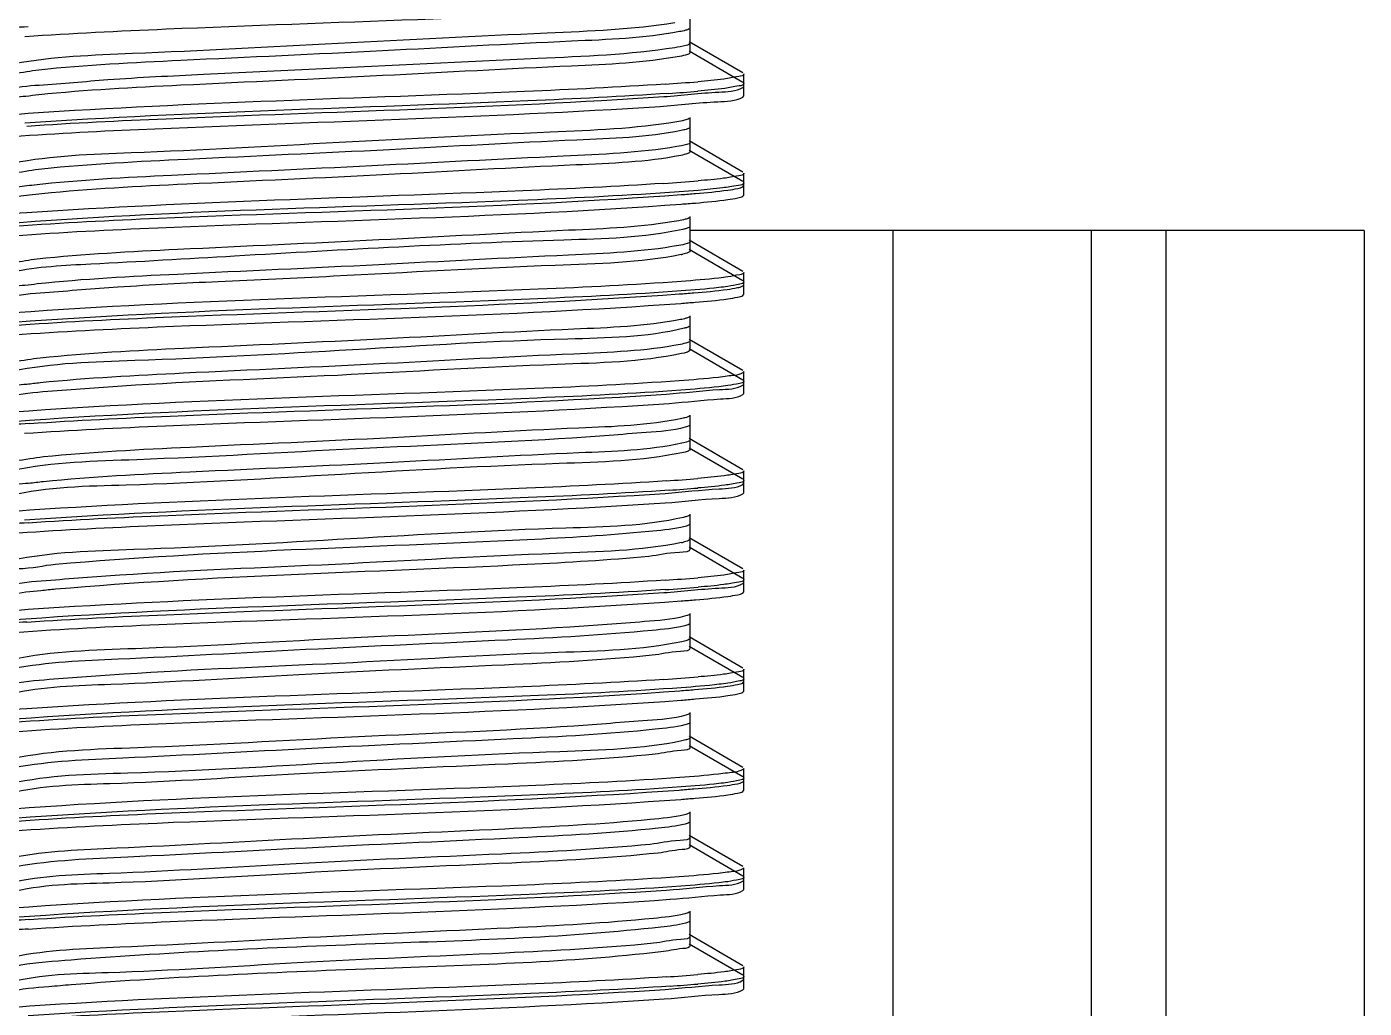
# Model space of a CAD drawing. Extents: x 1680110 to 4798266, y 269661 to 1249705.
# Drawn here: x 2404479.5 to 2404710.5, y 666304.5 to 666474.2 of the extents above; entities that cross this region are included whole.
import ezdxf

# ---------------------------------------------------------------- set-up
doc = ezdxf.new("R2010")
doc.units = 0
doc.header["$LTSCALE"] = 1000
doc.header["$MEASUREMENT"] = 0

# ---------------------------------------------------------------- blocks, each defined once
blk = doc.blocks.new('gfhhrryyfd')
at = {"linetype": 'Continuous'}
for p, q in [((3693387.9, -1740973.03), (3693387.9, -1740968.74)), ((3693387.9, -1740974.67), (3693387.9, -1740970.38)), ((3693397.01, -1740978.2), (3693387.71, -1740972.81)), ((3693397.01, -1740979.84), (3693387.71, -1740974.45)), ((3693397.18, -1740980.53), (3693397.18, -1740978.38)), ((3693397.18, -1740980.53), (3693397.18, -1740978.38)), ((3693397.01, -1740980.71), (3693397.18, -1740980.53)), ((3693397.18, -1740982.17), (3693397.18, -1740980.02)), ((3693397.18, -1740982.17), (3693397.18, -1740980.02)), ((3693397.01, -1740982.36), (3693397.18, -1740982.17)), ((3693387.9, -1740990.17), (3693387.9, -1740985.88)), ((3693387.9, -1740991.81), (3693387.9, -1740987.53)), ((3693397.01, -1740995.34), (3693387.71, -1740989.95)), ((3693397.01, -1740996.98), (3693387.71, -1740991.59)), ((3693397.18, -1740997.67), (3693397.18, -1740995.53)), ((3693397.18, -1740997.67), (3693397.18, -1740995.53)), ((3693397.01, -1740997.86), (3693397.18, -1740997.67)), ((3693397.01, -1740999.5), (3693397.18, -1740999.31)), ((3693397.18, -1740999.31), (3693397.18, -1740997.17)), ((3693397.18, -1740999.31), (3693397.18, -1740997.17)), ((3693387.9, -1741007.32), (3693387.9, -1741003.03)), ((3693387.9, -1741008.96), (3693387.9, -1741004.67)), ((3693504.33, -1741005.43), (3693387.9, -1741005.43)), ((3693422.89, -1741005.43), (3693422.89, -1744418.97)), ((3693457.18, -1741005.43), (3693457.18, -1744418.97)), ((3693470.04, -1741005.43), (3693470.04, -1744418.97)), ((3693504.33, -1741005.43), (3693504.33, -1744418.97)), ((3693397.01, -1741012.49), (3693387.71, -1741007.1)), ((3693397.01, -1741014.13), (3693387.71, -1741008.74)), ((3693397.18, -1741014.82), (3693397.18, -1741012.67)), ((3693397.18, -1741014.82), (3693397.18, -1741012.67)), ((3693397.01, -1741015.01), (3693397.18, -1741014.82)), ((3693397.18, -1741016.46), (3693397.18, -1741014.31)), ((3693397.18, -1741016.46), (3693397.18, -1741014.31)), ((3693397.01, -1741016.65), (3693397.18, -1741016.46)), ((3693387.9, -1741024.46), (3693387.9, -1741020.18)), ((3693387.9, -1741026.1), (3693387.9, -1741021.82)), ((3693397.01, -1741029.63), (3693387.71, -1741024.24)), ((3693386.85, -1741026.62), (3693386.41, -1741026.71)), ((3693397.01, -1741031.27), (3693387.71, -1741025.89)), ((3693397.18, -1741031.96), (3693397.18, -1741029.82)), ((3693397.18, -1741031.96), (3693397.18, -1741029.82)), ((3693397.18, -1741033.6), (3693397.18, -1741031.46)), ((3693397.18, -1741033.6), (3693397.18, -1741031.46)), ((3693397.01, -1741032.15), (3693397.18, -1741031.96)), ((3693397.01, -1741033.79), (3693397.18, -1741033.6)), ((3693387.9, -1741041.61), (3693387.9, -1741037.32)), ((3693387.9, -1741043.25), (3693387.9, -1741038.96)), ((3693397.01, -1741046.78), (3693387.71, -1741041.39)), ((3693397.01, -1741048.42), (3693387.71, -1741043.03)), ((3693387.06, -1741043.71), (3693386.44, -1741043.85)), ((3693397.18, -1741049.11), (3693397.18, -1741046.96)), ((3693397.18, -1741049.11), (3693397.18, -1741046.96)), ((3693397.01, -1741049.3), (3693397.18, -1741049.11)), ((3693397.18, -1741050.75), (3693397.18, -1741048.61)), ((3693397.18, -1741050.75), (3693397.18, -1741048.61)), ((3693397.01, -1741050.94), (3693397.18, -1741050.75)), ((3693387.9, -1741058.75), (3693387.9, -1741054.47)), ((3693387.9, -1741060.39), (3693387.9, -1741056.11)), ((3693397.01, -1741063.92), (3693387.71, -1741058.53)), ((3693397.01, -1741065.56), (3693387.71, -1741060.18)), ((3693397.18, -1741066.25), (3693397.18, -1741064.11)), ((3693397.18, -1741066.25), (3693397.18, -1741064.11)), ((3693397.01, -1741066.44), (3693397.18, -1741066.25)), ((3693397.18, -1741067.89), (3693397.18, -1741065.75)), ((3693397.18, -1741067.89), (3693397.18, -1741065.75)), ((3693397.01, -1741068.08), (3693397.18, -1741067.89)), ((3693387.9, -1741075.9), (3693387.9, -1741071.61)), ((3693387.9, -1741077.54), (3693387.9, -1741073.25)), ((3693397.01, -1741081.07), (3693387.71, -1741075.68)), ((3693386.94, -1741076.39), (3693386.43, -1741076.51)), ((3693397.01, -1741082.71), (3693387.71, -1741077.32)), ((3693397.18, -1741083.4), (3693397.18, -1741081.26)), ((3693397.18, -1741083.4), (3693397.18, -1741081.26)), ((3693397.01, -1741083.59), (3693397.18, -1741083.4)), ((3693397.18, -1741085.04), (3693397.18, -1741082.9)), ((3693397.18, -1741085.04), (3693397.18, -1741082.9)), ((3693397.01, -1741085.23), (3693397.18, -1741085.04)), ((3693387.9, -1741093.04), (3693387.9, -1741088.76)), ((3693387.9, -1741094.68), (3693387.9, -1741090.4)), ((3693387.15, -1741093.48), (3693386.46, -1741093.64)), ((3693397.01, -1741098.21), (3693387.71, -1741092.83)), ((3693397.01, -1741099.85), (3693387.71, -1741094.47)), ((3693397.18, -1741100.54), (3693397.18, -1741098.4)), ((3693397.18, -1741100.54), (3693397.18, -1741098.4)), ((3693397.01, -1741100.73), (3693397.18, -1741100.54)), ((3693397.18, -1741102.18), (3693397.18, -1741100.04)), ((3693397.18, -1741102.18), (3693397.18, -1741100.04)), ((3693397.01, -1741102.37), (3693397.18, -1741102.18)), ((3693387.9, -1741110.19), (3693387.9, -1741105.9)), ((3693387.9, -1741111.83), (3693387.9, -1741107.54)), ((3693397.01, -1741115.36), (3693387.71, -1741109.97)), ((3693397.01, -1741117), (3693387.71, -1741111.61)), ((3693397.18, -1741117.69), (3693397.18, -1741115.55)), ((3693397.18, -1741117.69), (3693397.18, -1741115.55)), ((3693397.18, -1741119.33), (3693397.18, -1741117.19)), ((3693397.18, -1741119.33), (3693397.18, -1741117.19)), ((3693397.01, -1741117.88), (3693397.18, -1741117.69)), ((3693397.01, -1741119.52), (3693397.18, -1741119.33)), ((3693387.9, -1741127.33), (3693387.9, -1741123.05)), ((3693387.9, -1741128.97), (3693387.9, -1741124.69)), ((3693397.01, -1741132.5), (3693387.71, -1741127.12)), ((3693397.01, -1741134.14), (3693387.71, -1741128.76)), ((3693397.18, -1741134.83), (3693397.18, -1741132.69)), ((3693397.18, -1741134.83), (3693397.18, -1741132.69)), ((3693397.01, -1741135.02), (3693397.18, -1741134.83)), ((3693397.18, -1741136.47), (3693397.18, -1741134.33)), ((3693397.18, -1741136.47), (3693397.18, -1741134.33)), ((3693397.01, -1741136.66), (3693397.18, -1741136.47))]:
    blk.add_line(p, q, dxfattribs=at)
for centre, radius, start, end in [((3693293.43, -1741274.17), 304.61, 93.7475, 94.7999), ((3693363.61, -1740674.4), 306.38, 273.7314, 274.8001), ((3693364.52, -1740687.45), 294.94, 273.8317, 274.8033), ((3693363.33, -1740688.01), 309.93, 273.7005, 274.7995), ((3693383.53, -1740995.65), 14.22, 281.4586, 282.5217), ((3693293.74, -1741346.61), 308.48, 93.7138, 94.7991), ((3693363.92, -1740746.85), 302.5, 273.7655, 274.8009), ((3693364.59, -1740756.89), 294.08, 273.8398, 274.8035), ((3693293.44, -1741360.02), 304.73, 93.7464, 94.7999), ((3693383.74, -1741046.4), 13.24, 281.5273, 283.0317), ((3693363.62, -1740760.25), 306.26, 273.7325, 274.8002), ((3693363.63, -1740761.97), 306.18, 273.7327, 274.7996), ((3693293.14, -1741373.28), 300.84, 93.7807, 94.8008), ((3693363.34, -1740773.85), 309.82, 273.7014, 274.7995), ((3693293.75, -1741432.45), 308.6, 93.7128, 94.7991), ((3693296.79, -1741477.13), 351.74, 93.7928, 94.4265), ((3693363.93, -1740832.7), 302.38, 273.7666, 274.8009), ((3693364.8, -1740845.28), 291.4, 273.8647, 274.8037)]:
    blk.add_arc(centre, radius, start, end, dxfattribs=at)
for points, knots in [([(3693272.97, -1740971.89), (3693281.09, -1740971.34), (3693318.18, -1740969.55), (3693355.31, -1740968.69), (3693384.23, -1740966.73)], [0, 0, 0, 0, 0.219245, 1, 1, 1, 1]), ([(3693385.25, -1740969.56), (3693377.95, -1740970.69), (3693358.49, -1740971.5), (3693327.27, -1740973.05), (3693296.62, -1740974.76), (3693277.85, -1740975.37), (3693271.12, -1740976.63)], [0, 0, 0, 0, 0.193633, 0.509715, 0.820379, 1, 1, 1, 1]), ([(3693386.07, -1740971.06), (3693379.93, -1740972.21), (3693362.73, -1740972.85), (3693334.05, -1740974.49), (3693303.36, -1740975.85), (3693283.55, -1740976.85), (3693275.39, -1740977.7)], [0, 0, 0, 0, 0.169059, 0.463606, 0.77817, 1, 1, 1, 1]), ([(3693387.71, -1740970.6), (3693387.52, -1740970.71), (3693386.97, -1740970.88), (3693386.42, -1740970.99), (3693386.07, -1740971.06)], [0, 0, 0, 0, 0.382192, 1, 1, 1, 1]), ([(3693385.25, -1740973.84), (3693377.44, -1740975.06), (3693356.69, -1740975.84), (3693329.57, -1740977.27), (3693304.8, -1740978.44), (3693288.82, -1740979.19), (3693277.53, -1740980.26), (3693271.52, -1740980.58), (3693269.72, -1740981.27)], [0, 0, 0, 0, 0.204799, 0.536352, 0.704101, 0.847377, 0.949834, 1, 1, 1, 1]), ([(3693387.89, -1740973.03), (3693387.89, -1740973.29), (3693386.62, -1740973.57), (3693385.91, -1740973.74), (3693385.25, -1740973.84)], [0, 0, 0, 0, 0.279151, 1, 1, 1, 1]), ([(3693386.07, -1740975.34), (3693379.93, -1740976.49), (3693362.73, -1740977.13), (3693334.05, -1740978.78), (3693303.36, -1740980.13), (3693283.55, -1740981.14), (3693275.39, -1740981.99)], [0, 0, 0, 0, 0.169059, 0.463606, 0.77817, 1, 1, 1, 1]), ([(3693387.89, -1740974.67), (3693387.89, -1740974.86), (3693387.06, -1740975.14), (3693386.53, -1740975.26), (3693386.07, -1740975.34)], [0, 0, 0, 0, 0.288579, 1, 1, 1, 1]), ([(3693275.39, -1740977.7), (3693273.87, -1740977.86), (3693272.43, -1740978.32), (3693269.29, -1740978.4), (3693269.3, -1740978.95)], [0, 0, 0, 0, 0.733874, 1, 1, 1, 1]), ([(3693397.18, -1740978.38), (3693397.18, -1740978.71), (3693395.44, -1740978.91), (3693394.57, -1740979.15), (3693393.7, -1740979.26)], [0, 0, 0, 0, 0.270729, 1, 1, 1, 1]), ([(3693383.55, -1740980.13), (3693375.47, -1740980.67), (3693338.8, -1740982.43), (3693302.08, -1740983.31), (3693273.52, -1740985.21)], [0, 0, 0, 0, 0.220558, 1, 1, 1, 1]), ([(3693383.34, -1740982.29), (3693386.51, -1740982.08), (3693390.94, -1740981.47), (3693395.78, -1740981.42), (3693397.01, -1740980.71)], [0, 0, 0, 0, 0.69148, 1, 1, 1, 1]), ([(3693397.18, -1740980.02), (3693397.18, -1740980.34), (3693395.53, -1740980.54), (3693394.7, -1740980.77), (3693393.86, -1740980.88)], [0, 0, 0, 0, 0.271512, 1, 1, 1, 1]), ([(3693275.39, -1740981.99), (3693274.65, -1740982.07), (3693272.69, -1740982.36), (3693270.56, -1740982.39), (3693269.48, -1740983.02)], [0, 0, 0, 0, 0.374179, 1, 1, 1, 1]), ([(3693384.23, -1740981.73), (3693376.11, -1740982.28), (3693339.02, -1740984.07), (3693301.89, -1740984.93), (3693272.97, -1740986.89)], [0, 0, 0, 0, 0.219186, 1, 1, 1, 1]), ([(3693273.29, -1740987.37), (3693281.32, -1740986.83), (3693318, -1740985.07), (3693354.72, -1740984.18), (3693383.34, -1740982.29)], [0, 0, 0, 0, 0.219018, 1, 1, 1, 1]), ([(3693382.69, -1740983.97), (3693386.02, -1740983.76), (3693390.66, -1740983.12), (3693395.73, -1740983.09), (3693397.01, -1740982.36)], [0, 0, 0, 0, 0.692236, 1, 1, 1, 1]), ([(3693273.52, -1740985.21), (3693270.43, -1740985.42), (3693266.1, -1740986.02), (3693261.38, -1740986.08), (3693260.18, -1740986.77)], [0, 0, 0, 0, 0.691063, 1, 1, 1, 1]), ([(3693269.45, -1740989.29), (3693277.16, -1740988.69), (3693314.91, -1740986.81), (3693352.7, -1740985.92), (3693382.69, -1740983.97)], [0, 0, 0, 0, 0.204514, 1, 1, 1, 1]), ([(3693385.59, -1740986.65), (3693378.38, -1740987.85), (3693358.85, -1740988.59), (3693327.44, -1740990.19), (3693296.55, -1740991.94), (3693277.63, -1740992.49), (3693270.93, -1740993.82)], [0, 0, 0, 0, 0.190819, 0.5086, 0.821571, 1, 1, 1, 1]), ([(3693387.71, -1740986.1), (3693387.47, -1740986.24), (3693386.75, -1740986.43), (3693386.04, -1740986.57), (3693385.59, -1740986.65)], [0, 0, 0, 0, 0.371353, 1, 1, 1, 1]), ([(3693387.71, -1740987.74), (3693387.55, -1740987.83), (3693387.09, -1740987.99), (3693386.64, -1740988.09), (3693386.36, -1740988.15)], [0, 0, 0, 0, 0.390278, 1, 1, 1, 1]), ([(3693386.36, -1740988.15), (3693380.43, -1740989.35), (3693363.5, -1740989.91), (3693335.1, -1740991.61), (3693304.28, -1740992.94), (3693284.26, -1740993.96), (3693275.93, -1740994.8)], [0, 0, 0, 0, 0.163938, 0.456535, 0.773032, 1, 1, 1, 1]), ([(3693387.89, -1740990.17), (3693387.89, -1740990.4), (3693386.8, -1740990.69), (3693386.17, -1740990.84), (3693385.59, -1740990.93)], [0, 0, 0, 0, 0.282326, 1, 1, 1, 1]), ([(3693385.59, -1740990.93), (3693379.12, -1740992.01), (3693361.49, -1740992.76), (3693332.42, -1740994.33), (3693301.94, -1740995.72), (3693282.48, -1740996.7), (3693274.6, -1740997.58)], [0, 0, 0, 0, 0.176994, 0.474556, 0.786113, 1, 1, 1, 1]), ([(3693386.29, -1740992.45), (3693380.33, -1740993.63), (3693363.38, -1740994.21), (3693334.98, -1740995.9), (3693304.21, -1740997.23), (3693284.24, -1740998.25), (3693275.93, -1740999.08)], [0, 0, 0, 0, 0.164905, 0.457517, 0.773479, 1, 1, 1, 1]), ([(3693387.89, -1740991.81), (3693387.89, -1740991.98), (3693387.17, -1740992.26), (3693386.69, -1740992.37), (3693386.29, -1740992.45)], [0, 0, 0, 0, 0.292289, 1, 1, 1, 1]), ([(3693275.93, -1740994.8), (3693274.27, -1740994.96), (3693272.71, -1740995.47), (3693269.29, -1740995.49), (3693269.29, -1740996.1)], [0, 0, 0, 0, 0.733597, 1, 1, 1, 1]), ([(3693397.18, -1740995.53), (3693397.18, -1740995.86), (3693395.42, -1740996.05), (3693394.54, -1740996.3), (3693393.66, -1740996.41)], [0, 0, 0, 0, 0.270557, 1, 1, 1, 1]), ([(3693382.69, -1740998.98), (3693374.01, -1740999.54), (3693336.22, -1741001.34), (3693298.37, -1741002.01), (3693269.33, -1741004.3)], [0, 0, 0, 0, 0.230084, 1, 1, 1, 1]), ([(3693274.6, -1740997.58), (3693274.03, -1740997.64), (3693272.42, -1740997.85), (3693270.77, -1740998.03), (3693269.76, -1740998.4)], [0, 0, 0, 0, 0.346189, 1, 1, 1, 1]), ([(3693275.93, -1740999.08), (3693275.21, -1740999.15), (3693273.16, -1740999.4), (3693271.06, -1740999.58), (3693269.79, -1741000.03)], [0, 0, 0, 0, 0.349753, 1, 1, 1, 1]), ([(3693271.15, -1741004.67), (3693279.45, -1741004.06), (3693317.84, -1741002.19), (3693356.3, -1741001.44), (3693386.34, -1740999.23)], [0, 0, 0, 0, 0.216266, 1, 1, 1, 1]), ([(3693383.34, -1740997.29), (3693375.22, -1740997.83), (3693338.54, -1740999.58), (3693301.81, -1741000.46), (3693273.29, -1741002.37)], [0, 0, 0, 0, 0.221566, 1, 1, 1, 1]), ([(3693386.34, -1740999.23), (3693387.17, -1740999.17), (3693389.87, -1740998.95), (3693392.56, -1740998.71), (3693394.41, -1740998.45)], [0, 0, 0, 0, 0.307531, 1, 1, 1, 1]), ([(3693397.18, -1740997.17), (3693397.18, -1740997.52), (3693395.31, -1740997.7), (3693394.39, -1740997.96), (3693393.46, -1740998.07)], [0, 0, 0, 0, 0.269818, 1, 1, 1, 1]), ([(3693394.41, -1740998.45), (3693394.98, -1740998.37), (3693395.85, -1740998.22), (3693396.74, -1740998.02), (3693397.01, -1740997.86)], [0, 0, 0, 0, 0.642793, 1, 1, 1, 1]), ([(3693271.06, -1741006.32), (3693279.34, -1741005.71), (3693317.76, -1741003.84), (3693356.24, -1741003.09), (3693386.32, -1741000.87)], [0, 0, 0, 0, 0.215878, 1, 1, 1, 1]), ([(3693386.32, -1741000.87), (3693387.15, -1741000.81), (3693389.85, -1741000.6), (3693392.55, -1741000.35), (3693394.41, -1741000.09)], [0, 0, 0, 0, 0.307522, 1, 1, 1, 1]), ([(3693394.41, -1741000.09), (3693394.97, -1741000.01), (3693395.85, -1740999.86), (3693396.74, -1740999.66), (3693397.01, -1740999.5)], [0, 0, 0, 0, 0.642903, 1, 1, 1, 1]), ([(3693273.29, -1741002.37), (3693270.25, -1741002.58), (3693266, -1741003.17), (3693261.36, -1741003.24), (3693260.18, -1741003.91)], [0, 0, 0, 0, 0.690751, 1, 1, 1, 1]), ([(3693385.91, -1741003.74), (3693379.65, -1741004.86), (3693362.29, -1741005.54), (3693333.47, -1741007.16), (3693302.85, -1741008.52), (3693283.16, -1741009.53), (3693275.1, -1741010.38)], [0, 0, 0, 0, 0.171902, 0.467529, 0.781017, 1, 1, 1, 1]), ([(3693387.71, -1741003.25), (3693387.5, -1741003.37), (3693386.89, -1741003.54), (3693386.29, -1741003.67), (3693385.91, -1741003.74)], [0, 0, 0, 0, 0.37809, 1, 1, 1, 1]), ([(3693386.61, -1741005.24), (3693379.9, -1741006.73), (3693353.86, -1741007.28), (3693319.87, -1741009.24), (3693288.12, -1741011.1), (3693275.2, -1741011.7), (3693270.73, -1741012.64)], [0, 0, 0, 0, 0.17752, 0.667782, 0.88196, 1, 1, 1, 1]), ([(3693387.71, -1741004.89), (3693387.57, -1741004.96), (3693387.21, -1741005.1), (3693386.84, -1741005.19), (3693386.61, -1741005.24)], [0, 0, 0, 0, 0.399432, 1, 1, 1, 1]), ([(3693385.91, -1741008.02), (3693379.65, -1741009.15), (3693362.29, -1741009.83), (3693333.47, -1741011.45), (3693302.85, -1741012.81), (3693283.16, -1741013.81), (3693275.1, -1741014.67)], [0, 0, 0, 0, 0.171902, 0.467529, 0.781017, 1, 1, 1, 1]), ([(3693387.89, -1741007.32), (3693387.89, -1741007.52), (3693386.97, -1741007.8), (3693386.41, -1741007.94), (3693385.91, -1741008.02)], [0, 0, 0, 0, 0.286129, 1, 1, 1, 1]), ([(3693275.1, -1741010.38), (3693273.65, -1741010.54), (3693272.27, -1741010.97), (3693269.29, -1741011.07), (3693269.3, -1741011.6)], [0, 0, 0, 0, 0.733399, 1, 1, 1, 1]), ([(3693386.36, -1741009.58), (3693379.21, -1741011.03), (3693359.01, -1741011.49), (3693332.39, -1741013.11), (3693307.21, -1741014.24), (3693290.57, -1741015.04), (3693278.49, -1741016.06), (3693272.04, -1741016.48), (3693269.96, -1741017.12)], [0, 0, 0, 0, 0.187537, 0.516126, 0.6871, 0.835564, 0.944057, 1, 1, 1, 1]), ([(3693387.89, -1741008.96), (3693387.89, -1741009.1), (3693387.33, -1741009.36), (3693386.94, -1741009.45), (3693386.61, -1741009.53)], [0, 0, 0, 0, 0.300005, 1, 1, 1, 1]), ([(3693397.18, -1741012.67), (3693397.18, -1741012.94), (3693395.82, -1741013.17), (3693395.11, -1741013.35), (3693394.41, -1741013.45)], [0, 0, 0, 0, 0.274623, 1, 1, 1, 1]), ([(3693275.1, -1741014.67), (3693274.39, -1741014.75), (3693272.53, -1741015.02), (3693270.51, -1741015.07), (3693269.48, -1741015.67)], [0, 0, 0, 0, 0.373077, 1, 1, 1, 1]), ([(3693386.34, -1741014.23), (3693378.12, -1741014.84), (3693339.72, -1741016.71), (3693301.26, -1741017.48), (3693271.15, -1741019.67)], [0, 0, 0, 0, 0.214619, 1, 1, 1, 1]), ([(3693385.97, -1741016.4), (3693386.82, -1741016.34), (3693389.61, -1741016.12), (3693392.39, -1741015.88), (3693394.31, -1741015.61)], [0, 0, 0, 0, 0.307277, 1, 1, 1, 1]), ([(3693394.41, -1741015.09), (3693393.89, -1741015.17), (3693391.2, -1741015.5), (3693388.5, -1741015.71), (3693386.32, -1741015.87)], [0, 0, 0, 0, 0.191309, 1, 1, 1, 1]), ([(3693394.41, -1741013.45), (3693393.9, -1741013.52), (3693391.22, -1741013.85), (3693388.52, -1741014.07), (3693386.34, -1741014.23)], [0, 0, 0, 0, 0.191299, 1, 1, 1, 1]), ([(3693394.31, -1741015.61), (3693394.9, -1741015.53), (3693395.8, -1741015.37), (3693396.73, -1741015.17), (3693397.01, -1741015.01)], [0, 0, 0, 0, 0.644321, 1, 1, 1, 1]), ([(3693397.18, -1741014.31), (3693397.18, -1741014.58), (3693395.82, -1741014.81), (3693395.1, -1741014.99), (3693394.41, -1741015.09)], [0, 0, 0, 0, 0.274573, 1, 1, 1, 1]), ([(3693270.82, -1741021.84), (3693279.04, -1741021.23), (3693317.42, -1741019.36), (3693355.86, -1741018.59), (3693385.97, -1741016.4)], [0, 0, 0, 0, 0.214433, 1, 1, 1, 1]), ([(3693386.32, -1741015.87), (3693378.07, -1741016.48), (3693339.65, -1741018.35), (3693301.18, -1741019.12), (3693271.06, -1741021.32)], [0, 0, 0, 0, 0.214875, 1, 1, 1, 1]), ([(3693386.28, -1741018.02), (3693387.12, -1741017.96), (3693389.82, -1741017.74), (3693392.53, -1741017.5), (3693394.4, -1741017.24)], [0, 0, 0, 0, 0.307507, 1, 1, 1, 1]), ([(3693394.4, -1741017.24), (3693394.97, -1741017.16), (3693395.84, -1741017), (3693396.73, -1741016.81), (3693397.01, -1741016.65)], [0, 0, 0, 0, 0.643034, 1, 1, 1, 1]), ([(3693270.97, -1741023.47), (3693279.24, -1741022.86), (3693317.68, -1741020.99), (3693356.17, -1741020.23), (3693386.28, -1741018.02)], [0, 0, 0, 0, 0.215487, 1, 1, 1, 1]), ([(3693386.85, -1741022.33), (3693380.33, -1741023.93), (3693360.99, -1741024.13), (3693329.46, -1741026.11), (3693297.48, -1741027.87), (3693277.69, -1741028.33), (3693270.75, -1741029.78)], [0, 0, 0, 0, 0.173176, 0.493211, 0.817077, 1, 1, 1, 1]), ([(3693386.2, -1741020.83), (3693380.15, -1741022), (3693363.07, -1741022.61), (3693334.52, -1741024.28), (3693303.77, -1741025.62), (3693283.86, -1741026.63), (3693275.63, -1741027.48)], [0, 0, 0, 0, 0.166793, 0.460477, 0.775901, 1, 1, 1, 1]), ([(3693387.7, -1741020.39), (3693387.53, -1741020.49), (3693387.03, -1741020.65), (3693386.52, -1741020.77), (3693386.2, -1741020.83)], [0, 0, 0, 0, 0.385626, 1, 1, 1, 1]), ([(3693387.71, -1741022.03), (3693387.6, -1741022.1), (3693387.31, -1741022.21), (3693387.02, -1741022.29), (3693386.85, -1741022.33)], [0, 0, 0, 0, 0.409846, 1, 1, 1, 1]), ([(3693387.89, -1741024.46), (3693387.89, -1741024.64), (3693387.12, -1741024.92), (3693386.63, -1741025.03), (3693386.2, -1741025.12)], [0, 0, 0, 0, 0.290766, 1, 1, 1, 1]), ([(3693386.41, -1741026.71), (3693379.37, -1741028.17), (3693359.38, -1741028.6), (3693327.26, -1741030.62), (3693297.84, -1741031.66), (3693278.95, -1741033.13), (3693272.35, -1741033.61), (3693270.15, -1741034.21)], [0, 0, 0, 0, 0.184985, 0.511081, 0.830893, 0.941203, 1, 1, 1, 1]), ([(3693386.2, -1741025.12), (3693380.15, -1741026.29), (3693363.07, -1741026.89), (3693334.52, -1741028.56), (3693303.77, -1741029.9), (3693283.86, -1741030.92), (3693275.63, -1741031.76)], [0, 0, 0, 0, 0.166793, 0.460477, 0.775901, 1, 1, 1, 1]), ([(3693387.89, -1741026.1), (3693387.89, -1741026.22), (3693387.45, -1741026.47), (3693387.11, -1741026.55), (3693386.85, -1741026.62)], [0, 0, 0, 0, 0.307791, 1, 1, 1, 1]), ([(3693275.63, -1741027.48), (3693274.04, -1741027.64), (3693272.55, -1741028.11), (3693269.29, -1741028.17), (3693269.3, -1741028.75)], [0, 0, 0, 0, 0.734217, 1, 1, 1, 1]), ([(3693275.63, -1741031.76), (3693274.85, -1741031.84), (3693272.82, -1741032.14), (3693270.61, -1741032.16), (3693269.48, -1741032.82)], [0, 0, 0, 0, 0.375015, 1, 1, 1, 1]), ([(3693385.97, -1741031.4), (3693377.67, -1741032), (3693339.29, -1741033.87), (3693300.85, -1741034.62), (3693270.82, -1741036.84)], [0, 0, 0, 0, 0.21655, 1, 1, 1, 1]), ([(3693394.31, -1741030.61), (3693393.78, -1741030.68), (3693391.01, -1741031.02), (3693388.22, -1741031.24), (3693385.97, -1741031.4)], [0, 0, 0, 0, 0.191493, 1, 1, 1, 1]), ([(3693397.18, -1741029.82), (3693397.18, -1741029.91), (3693396.15, -1741030.55), (3693395.22, -1741030.48), (3693394.31, -1741030.61)], [0, 0, 0, 0, 0.088769, 1, 1, 1, 1]), ([(3693397.18, -1741031.46), (3693397.18, -1741031.73), (3693395.81, -1741031.96), (3693395.1, -1741032.14), (3693394.4, -1741032.24)], [0, 0, 0, 0, 0.274514, 1, 1, 1, 1]), ([(3693386.28, -1741033.02), (3693378.03, -1741033.63), (3693339.59, -1741035.5), (3693301.09, -1741036.26), (3693270.97, -1741038.47)], [0, 0, 0, 0, 0.215154, 1, 1, 1, 1]), ([(3693273.76, -1741038.78), (3693281.86, -1741038.24), (3693318.53, -1741036.48), (3693355.25, -1741035.61), (3693383.79, -1741033.7)], [0, 0, 0, 0, 0.221116, 1, 1, 1, 1]), ([(3693383.79, -1741033.7), (3693386.85, -1741033.49), (3693391.14, -1741032.9), (3693395.82, -1741032.83), (3693397.01, -1741032.15)], [0, 0, 0, 0, 0.690888, 1, 1, 1, 1]), ([(3693384.28, -1741035.3), (3693387.23, -1741035.1), (3693391.36, -1741034.53), (3693395.86, -1741034.45), (3693397.01, -1741033.79)], [0, 0, 0, 0, 0.690218, 1, 1, 1, 1]), ([(3693394.4, -1741032.24), (3693393.88, -1741032.31), (3693391.18, -1741032.64), (3693388.47, -1741032.86), (3693386.28, -1741033.02)], [0, 0, 0, 0, 0.191315, 1, 1, 1, 1]), ([(3693272.9, -1741040.48), (3693281.02, -1741039.92), (3693318.15, -1741038.13), (3693355.32, -1741037.28), (3693384.28, -1741035.3)], [0, 0, 0, 0, 0.219072, 1, 1, 1, 1]), ([(3693386.47, -1741037.92), (3693380.65, -1741039.15), (3693363.84, -1741039.66), (3693335.57, -1741041.4), (3693304.69, -1741042.71), (3693284.58, -1741043.74), (3693276.17, -1741044.57)], [0, 0, 0, 0, 0.161662, 0.453393, 0.770761, 1, 1, 1, 1]), ([(3693387.71, -1741037.54), (3693387.56, -1741037.62), (3693387.15, -1741037.76), (3693386.73, -1741037.87), (3693386.47, -1741037.92)], [0, 0, 0, 0, 0.394192, 1, 1, 1, 1]), ([(3693387.06, -1741039.42), (3693384.87, -1741040.02), (3693378.27, -1741040.5), (3693359.41, -1741041.98), (3693329.98, -1741043.01), (3693297.84, -1741045.03), (3693277.83, -1741045.47), (3693270.78, -1741046.92)], [0, 0, 0, 0, 0.058552, 0.168707, 0.488491, 0.814803, 1, 1, 1, 1]), ([(3693387.71, -1741039.18), (3693387.62, -1741039.23), (3693387.41, -1741039.32), (3693387.19, -1741039.38), (3693387.06, -1741039.42)], [0, 0, 0, 0, 0.421757, 1, 1, 1, 1]), ([(3693386.47, -1741042.21), (3693380.65, -1741043.44), (3693363.84, -1741043.95), (3693335.57, -1741045.68), (3693304.69, -1741046.99), (3693284.58, -1741048.02), (3693276.17, -1741048.85)], [0, 0, 0, 0, 0.161662, 0.453393, 0.770761, 1, 1, 1, 1]), ([(3693387.89, -1741041.61), (3693387.89, -1741041.76), (3693387.26, -1741042.03), (3693386.83, -1741042.13), (3693386.47, -1741042.21)], [0, 0, 0, 0, 0.296339, 1, 1, 1, 1]), ([(3693387.89, -1741043.25), (3693387.89, -1741043.35), (3693387.56, -1741043.57), (3693387.27, -1741043.65), (3693387.06, -1741043.71)], [0, 0, 0, 0, 0.317499, 1, 1, 1, 1]), ([(3693276.17, -1741044.57), (3693274.46, -1741044.73), (3693272.85, -1741045.26), (3693269.29, -1741045.27), (3693269.3, -1741045.89)], [0, 0, 0, 0, 0.73489, 1, 1, 1, 1]), ([(3693386.44, -1741043.85), (3693379.51, -1741045.3), (3693359.74, -1741045.76), (3693327.78, -1741047.52), (3693296.24, -1741049.5), (3693276.9, -1741049.71), (3693270.36, -1741051.3)], [0, 0, 0, 0, 0.182739, 0.506392, 0.826439, 1, 1, 1, 1]), ([(3693397.18, -1741046.96), (3693397.18, -1741047.29), (3693395.46, -1741047.49), (3693394.6, -1741047.72), (3693393.74, -1741047.83)], [0, 0, 0, 0, 0.270944, 1, 1, 1, 1]), ([(3693276.17, -1741048.85), (3693275.32, -1741048.94), (3693273.11, -1741049.25), (3693270.7, -1741049.25), (3693269.48, -1741049.96)], [0, 0, 0, 0, 0.376776, 1, 1, 1, 1]), ([(3693383.79, -1741048.7), (3693375.75, -1741049.24), (3693339.07, -1741051), (3693302.35, -1741051.89), (3693273.76, -1741053.78)], [0, 0, 0, 0, 0.219496, 1, 1, 1, 1]), ([(3693383.56, -1741050.86), (3693386.68, -1741050.65), (3693391.04, -1741050.05), (3693395.8, -1741049.99), (3693397.01, -1741049.3)], [0, 0, 0, 0, 0.691188, 1, 1, 1, 1]), ([(3693397.18, -1741048.61), (3693397.18, -1741048.92), (3693395.54, -1741049.12), (3693394.71, -1741049.35), (3693393.88, -1741049.45)], [0, 0, 0, 0, 0.271575, 1, 1, 1, 1]), ([(3693270.42, -1741057.8), (3693278.3, -1741057.21), (3693316.02, -1741055.35), (3693353.78, -1741054.48), (3693383.56, -1741052.5)], [0, 0, 0, 0, 0.209378, 1, 1, 1, 1]), ([(3693384.28, -1741050.31), (3693376.16, -1741050.86), (3693339.03, -1741052.65), (3693301.85, -1741053.5), (3693272.9, -1741055.48)], [0, 0, 0, 0, 0.219115, 1, 1, 1, 1]), ([(3693273.53, -1741055.94), (3693281.59, -1741055.4), (3693318.27, -1741053.64), (3693354.99, -1741052.76), (3693383.56, -1741050.86)], [0, 0, 0, 0, 0.220088, 1, 1, 1, 1]), ([(3693383.56, -1741052.5), (3693386.68, -1741052.29), (3693391.04, -1741051.69), (3693395.8, -1741051.63), (3693397.01, -1741050.94)], [0, 0, 0, 0, 0.691187, 1, 1, 1, 1]), ([(3693273.76, -1741053.78), (3693270.61, -1741053.99), (3693266.21, -1741054.6), (3693261.4, -1741054.65), (3693260.18, -1741055.35)], [0, 0, 0, 0, 0.691369, 1, 1, 1, 1]), ([(3693387.71, -1741054.68), (3693387.58, -1741054.75), (3693387.26, -1741054.88), (3693386.92, -1741054.96), (3693386.72, -1741055.01)], [0, 0, 0, 0, 0.403878, 1, 1, 1, 1]), ([(3693386.72, -1741055.01), (3693380.09, -1741056.55), (3693360.71, -1741056.84), (3693329.14, -1741058.76), (3693297.3, -1741060.53), (3693277.63, -1741060.99), (3693270.73, -1741062.44)], [0, 0, 0, 0, 0.175623, 0.495702, 0.818204, 1, 1, 1, 1]), ([(3693387.25, -1741056.51), (3693386.93, -1741056.61), (3693384.78, -1741057.08), (3693382.6, -1741057.28), (3693380.75, -1741057.46)], [0, 0, 0, 0, 0.153853, 1, 1, 1, 1]), ([(3693387.71, -1741056.32), (3693387.64, -1741056.36), (3693387.49, -1741056.43), (3693387.34, -1741056.48), (3693387.25, -1741056.51)], [0, 0, 0, 0, 0.435445, 1, 1, 1, 1]), ([(3693386.38, -1741059.37), (3693379.28, -1741060.82), (3693359.18, -1741061.27), (3693326.93, -1741063.29), (3693297.47, -1741064.31), (3693278.69, -1741065.82), (3693272.17, -1741066.27), (3693270.04, -1741066.89)], [0, 0, 0, 0, 0.186373, 0.513855, 0.833476, 0.942785, 1, 1, 1, 1]), ([(3693380.75, -1741057.46), (3693373.76, -1741058.14), (3693339.6, -1741060.09), (3693305.37, -1741060.8), (3693278.29, -1741063.16)], [0, 0, 0, 0, 0.20523, 1, 1, 1, 1]), ([(3693387.89, -1741058.75), (3693387.89, -1741058.89), (3693387.39, -1741059.14), (3693387.02, -1741059.23), (3693386.72, -1741059.3)], [0, 0, 0, 0, 0.303248, 1, 1, 1, 1]), ([(3693380.75, -1741061.75), (3693373.76, -1741062.42), (3693339.6, -1741064.37), (3693305.37, -1741065.09), (3693278.29, -1741067.44)], [0, 0, 0, 0, 0.20523, 1, 1, 1, 1]), ([(3693387.89, -1741060.39), (3693387.89, -1741061.04), (3693384.2, -1741061.02), (3693382.53, -1741061.57), (3693380.75, -1741061.75)], [0, 0, 0, 0, 0.264839, 1, 1, 1, 1]), ([(3693278.29, -1741063.16), (3693276.05, -1741063.35), (3693273.99, -1741064.08), (3693269.29, -1741063.87), (3693269.29, -1741064.68)], [0, 0, 0, 0, 0.735758, 1, 1, 1, 1]), ([(3693397.18, -1741064.11), (3693397.18, -1741064.44), (3693395.44, -1741064.63), (3693394.57, -1741064.87), (3693393.7, -1741064.98)], [0, 0, 0, 0, 0.270735, 1, 1, 1, 1]), ([(3693383.56, -1741065.86), (3693375.48, -1741066.4), (3693338.81, -1741068.15), (3693302.09, -1741069.03), (3693273.53, -1741070.94)], [0, 0, 0, 0, 0.220524, 1, 1, 1, 1]), ([(3693383.34, -1741068.02), (3693386.51, -1741067.81), (3693390.94, -1741067.19), (3693395.78, -1741067.15), (3693397.01, -1741066.44)], [0, 0, 0, 0, 0.691471, 1, 1, 1, 1]), ([(3693397.18, -1741065.75), (3693397.18, -1741066.08), (3693395.43, -1741066.27), (3693394.56, -1741066.51), (3693393.69, -1741066.62)], [0, 0, 0, 0, 0.270728, 1, 1, 1, 1]), ([(3693383.56, -1741067.5), (3693375.07, -1741068.06), (3693337.36, -1741069.87), (3693299.58, -1741070.61), (3693270.42, -1741072.8)], [0, 0, 0, 0, 0.225391, 1, 1, 1, 1]), ([(3693278.29, -1741067.44), (3693277.44, -1741067.52), (3693274.87, -1741067.76), (3693272.29, -1741068.02), (3693270.6, -1741068.39)], [0, 0, 0, 0, 0.327573, 1, 1, 1, 1]), ([(3693273.3, -1741073.1), (3693281.33, -1741072.56), (3693318.01, -1741070.79), (3693354.73, -1741069.91), (3693383.34, -1741068.02)], [0, 0, 0, 0, 0.219052, 1, 1, 1, 1]), ([(3693386.36, -1741069.45), (3693387.19, -1741069.39), (3693389.88, -1741069.17), (3693392.57, -1741068.93), (3693394.42, -1741068.67)], [0, 0, 0, 0, 0.307538, 1, 1, 1, 1]), ([(3693394.42, -1741068.67), (3693394.98, -1741068.59), (3693395.85, -1741068.44), (3693396.74, -1741068.24), (3693397.01, -1741068.08)], [0, 0, 0, 0, 0.642724, 1, 1, 1, 1]), ([(3693273.53, -1741070.94), (3693270.44, -1741071.15), (3693266.11, -1741071.75), (3693261.38, -1741071.8), (3693260.18, -1741072.49)], [0, 0, 0, 0, 0.691073, 1, 1, 1, 1]), ([(3693271.21, -1741074.89), (3693279.51, -1741074.28), (3693317.89, -1741072.41), (3693356.34, -1741071.66), (3693386.36, -1741069.45)], [0, 0, 0, 0, 0.216493, 1, 1, 1, 1]), ([(3693386.94, -1741072.1), (3693384.69, -1741072.68), (3693378.01, -1741073.18), (3693359.04, -1741074.63), (3693329.66, -1741075.68), (3693297.64, -1741077.69), (3693277.75, -1741078.12), (3693270.76, -1741079.58)], [0, 0, 0, 0, 0.060117, 0.171248, 0.491182, 0.816115, 1, 1, 1, 1]), ([(3693387.71, -1741071.83), (3693387.61, -1741071.88), (3693387.36, -1741071.99), (3693387.1, -1741072.06), (3693386.94, -1741072.1)], [0, 0, 0, 0, 0.414924, 1, 1, 1, 1]), ([(3693381.31, -1741074.55), (3693373.01, -1741075.38), (3693353.04, -1741076.41), (3693322.27, -1741077.74), (3693293.84, -1741079.42), (3693276.88, -1741080), (3693270.91, -1741081.19)], [0, 0, 0, 0, 0.226181, 0.54212, 0.834898, 1, 1, 1, 1]), ([(3693387.71, -1741073.47), (3693387.48, -1741073.6), (3693385.35, -1741074.18), (3693383.2, -1741074.36), (3693381.31, -1741074.55)], [0, 0, 0, 0, 0.123412, 1, 1, 1, 1]), ([(3693386.43, -1741076.51), (3693379.44, -1741077.96), (3693359.54, -1741078.39), (3693327.52, -1741080.4), (3693298.13, -1741081.45), (3693279.17, -1741082.9), (3693272.49, -1741083.4), (3693270.24, -1741083.98)], [0, 0, 0, 0, 0.183944, 0.508945, 0.828873, 0.939958, 1, 1, 1, 1]), ([(3693387.89, -1741077.54), (3693387.9, -1741078.14), (3693384.5, -1741078.17), (3693382.95, -1741078.67), (3693381.31, -1741078.84)], [0, 0, 0, 0, 0.265449, 1, 1, 1, 1]), ([(3693387.89, -1741075.9), (3693387.89, -1741076.01), (3693387.5, -1741076.25), (3693387.19, -1741076.32), (3693386.94, -1741076.39)], [0, 0, 0, 0, 0.311826, 1, 1, 1, 1]), ([(3693381.31, -1741078.84), (3693372.84, -1741079.69), (3693352.49, -1741080.73), (3693321.29, -1741082.02), (3693292.91, -1741083.88), (3693276.09, -1741084.23), (3693270.42, -1741085.58)], [0, 0, 0, 0, 0.229743, 0.549934, 0.842575, 1, 1, 1, 1]), ([(3693397.18, -1741081.26), (3693397.18, -1741081.58), (3693395.42, -1741081.78), (3693394.54, -1741082.02), (3693393.66, -1741082.13)], [0, 0, 0, 0, 0.270562, 1, 1, 1, 1]), ([(3693386.36, -1741084.45), (3693378.14, -1741085.06), (3693339.76, -1741086.93), (3693301.31, -1741087.7), (3693271.21, -1741089.89)], [0, 0, 0, 0, 0.214464, 1, 1, 1, 1]), ([(3693383.34, -1741083.02), (3693375.23, -1741083.55), (3693338.55, -1741085.31), (3693301.82, -1741086.18), (3693273.3, -1741088.1)], [0, 0, 0, 0, 0.221533, 1, 1, 1, 1]), ([(3693386.11, -1741084.97), (3693386.96, -1741084.91), (3693389.71, -1741084.69), (3693392.45, -1741084.45), (3693394.34, -1741084.18)], [0, 0, 0, 0, 0.307301, 1, 1, 1, 1]), ([(3693394.42, -1741083.67), (3693393.91, -1741083.74), (3693391.23, -1741084.07), (3693388.54, -1741084.29), (3693386.36, -1741084.45)], [0, 0, 0, 0, 0.191295, 1, 1, 1, 1]), ([(3693394.34, -1741084.18), (3693394.93, -1741084.1), (3693395.82, -1741083.95), (3693396.73, -1741083.75), (3693397.01, -1741083.59)], [0, 0, 0, 0, 0.643804, 1, 1, 1, 1]), ([(3693397.18, -1741082.9), (3693397.18, -1741083.16), (3693395.82, -1741083.39), (3693395.11, -1741083.57), (3693394.42, -1741083.67)], [0, 0, 0, 0, 0.274655, 1, 1, 1, 1]), ([(3693270.87, -1741090.41), (3693279.11, -1741089.81), (3693317.53, -1741087.93), (3693356, -1741087.17), (3693386.11, -1741084.97)], [0, 0, 0, 0, 0.214855, 1, 1, 1, 1]), ([(3693271.07, -1741092.04), (3693279.35, -1741091.44), (3693317.77, -1741089.56), (3693356.24, -1741088.81), (3693386.32, -1741086.6)], [0, 0, 0, 0, 0.215894, 1, 1, 1, 1]), ([(3693386.32, -1741086.6), (3693387.15, -1741086.53), (3693389.85, -1741086.32), (3693392.55, -1741086.08), (3693394.41, -1741085.82)], [0, 0, 0, 0, 0.30752, 1, 1, 1, 1]), ([(3693394.41, -1741085.82), (3693394.97, -1741085.74), (3693395.85, -1741085.58), (3693396.74, -1741085.39), (3693397.01, -1741085.23)], [0, 0, 0, 0, 0.642901, 1, 1, 1, 1]), ([(3693273.3, -1741088.1), (3693270.26, -1741088.3), (3693266, -1741088.89), (3693261.36, -1741088.96), (3693260.18, -1741089.64)], [0, 0, 0, 0, 0.690761, 1, 1, 1, 1]), ([(3693387.15, -1741089.19), (3693385.01, -1741089.81), (3693378.48, -1741090.26), (3693359.7, -1741091.77), (3693330.24, -1741092.79), (3693298, -1741094.82), (3693277.9, -1741095.26), (3693270.81, -1741096.71)], [0, 0, 0, 0, 0.057292, 0.16665, 0.48628, 0.813694, 1, 1, 1, 1]), ([(3693387.71, -1741088.97), (3693387.63, -1741089.02), (3693387.45, -1741089.1), (3693387.26, -1741089.16), (3693387.15, -1741089.19)], [0, 0, 0, 0, 0.427528, 1, 1, 1, 1]), ([(3693381.84, -1741091.64), (3693373.7, -1741092.49), (3693353.91, -1741093.5), (3693323.23, -1741094.85), (3693294.53, -1741096.49), (3693277.3, -1741097.14), (3693271.14, -1741098.29)], [0, 0, 0, 0, 0.221386, 0.535783, 0.830497, 1, 1, 1, 1]), ([(3693387.71, -1741090.61), (3693387.49, -1741090.74), (3693385.55, -1741091.28), (3693383.57, -1741091.46), (3693381.84, -1741091.64)], [0, 0, 0, 0, 0.125618, 1, 1, 1, 1]), ([(3693386.46, -1741093.64), (3693379.56, -1741095.09), (3693359.88, -1741095.55), (3693328.03, -1741097.32), (3693296.47, -1741099.24), (3693277.09, -1741099.53), (3693270.46, -1741101.07)], [0, 0, 0, 0, 0.181847, 0.504414, 0.824494, 1, 1, 1, 1]), ([(3693387.89, -1741093.04), (3693387.89, -1741093.14), (3693387.6, -1741093.35), (3693387.34, -1741093.42), (3693387.15, -1741093.48)], [0, 0, 0, 0, 0.322524, 1, 1, 1, 1]), ([(3693381.84, -1741095.93), (3693373.41, -1741096.81), (3693352.96, -1741097.85), (3693321.5, -1741099.13), (3693292.89, -1741101.08), (3693275.92, -1741101.33), (3693270.28, -1741102.76)], [0, 0, 0, 0, 0.227539, 0.549411, 0.843947, 1, 1, 1, 1]), ([(3693387.89, -1741094.68), (3693387.9, -1741095.23), (3693384.79, -1741095.32), (3693383.36, -1741095.77), (3693381.84, -1741095.93)], [0, 0, 0, 0, 0.266197, 1, 1, 1, 1]), ([(3693397.18, -1741098.4), (3693397.18, -1741098.49), (3693396.17, -1741099.13), (3693395.24, -1741099.06), (3693394.34, -1741099.19)], [0, 0, 0, 0, 0.089018, 1, 1, 1, 1]), ([(3693386.11, -1741099.97), (3693377.83, -1741100.58), (3693339.42, -1741102.45), (3693300.94, -1741103.2), (3693270.87, -1741105.42)], [0, 0, 0, 0, 0.215925, 1, 1, 1, 1]), ([(3693394.34, -1741099.19), (3693393.82, -1741099.26), (3693391.09, -1741099.59), (3693388.34, -1741099.81), (3693386.11, -1741099.97)], [0, 0, 0, 0, 0.191493, 1, 1, 1, 1]), ([(3693394.41, -1741100.82), (3693393.89, -1741100.89), (3693391.2, -1741101.22), (3693388.5, -1741101.44), (3693386.32, -1741101.6)], [0, 0, 0, 0, 0.191309, 1, 1, 1, 1]), ([(3693394.31, -1741101.33), (3693394.9, -1741101.25), (3693395.8, -1741101.1), (3693396.73, -1741100.9), (3693397.01, -1741100.73)], [0, 0, 0, 0, 0.644305, 1, 1, 1, 1]), ([(3693397.18, -1741100.04), (3693397.18, -1741100.31), (3693395.82, -1741100.54), (3693395.1, -1741100.72), (3693394.41, -1741100.82)], [0, 0, 0, 0, 0.274574, 1, 1, 1, 1]), ([(3693270.83, -1741107.56), (3693279.04, -1741106.96), (3693317.43, -1741105.08), (3693355.87, -1741104.31), (3693385.97, -1741102.13)], [0, 0, 0, 0, 0.214447, 1, 1, 1, 1]), ([(3693386.32, -1741101.6), (3693378.08, -1741102.2), (3693339.66, -1741104.08), (3693301.18, -1741104.84), (3693271.07, -1741107.04)], [0, 0, 0, 0, 0.214866, 1, 1, 1, 1]), ([(3693385.97, -1741102.13), (3693386.83, -1741102.06), (3693389.61, -1741101.85), (3693392.39, -1741101.6), (3693394.31, -1741101.33)], [0, 0, 0, 0, 0.307277, 1, 1, 1, 1]), ([(3693386.28, -1741103.74), (3693387.12, -1741103.68), (3693389.83, -1741103.47), (3693392.53, -1741103.23), (3693394.4, -1741102.96)], [0, 0, 0, 0, 0.307507, 1, 1, 1, 1]), ([(3693394.4, -1741102.96), (3693394.97, -1741102.88), (3693395.84, -1741102.73), (3693396.73, -1741102.53), (3693397.01, -1741102.37)], [0, 0, 0, 0, 0.643031, 1, 1, 1, 1]), ([(3693270.97, -1741109.19), (3693279.24, -1741108.59), (3693317.68, -1741106.71), (3693356.18, -1741105.96), (3693386.28, -1741103.74)], [0, 0, 0, 0, 0.215499, 1, 1, 1, 1]), ([(3693381, -1741107.23), (3693372.64, -1741108.05), (3693352.64, -1741109.08), (3693321.9, -1741110.4), (3693293.62, -1741112.09), (3693276.78, -1741112.66), (3693270.87, -1741113.84)], [0, 0, 0, 0, 0.228282, 0.544405, 0.836128, 1, 1, 1, 1]), ([(3693387.71, -1741106.12), (3693387.47, -1741106.26), (3693385.24, -1741106.85), (3693382.98, -1741107.04), (3693381, -1741107.23)], [0, 0, 0, 0, 0.122258, 1, 1, 1, 1]), ([(3693387.71, -1741107.76), (3693387.51, -1741107.88), (3693385.74, -1741108.39), (3693383.93, -1741108.56), (3693382.36, -1741108.73)], [0, 0, 0, 0, 0.127999, 1, 1, 1, 1]), ([(3693382.36, -1741108.73), (3693374.39, -1741109.6), (3693354.82, -1741110.59), (3693324.27, -1741111.97), (3693295.32, -1741113.56), (3693277.82, -1741114.28), (3693271.45, -1741115.38)], [0, 0, 0, 0, 0.21628, 0.528744, 0.825398, 1, 1, 1, 1]), ([(3693387.89, -1741110.19), (3693387.9, -1741110.81), (3693384.33, -1741110.82), (3693382.72, -1741111.35), (3693381, -1741111.52)], [0, 0, 0, 0, 0.265093, 1, 1, 1, 1]), ([(3693381, -1741111.52), (3693372.47, -1741112.36), (3693352.07, -1741113.4), (3693320.88, -1741114.68), (3693292.66, -1741116.55), (3693275.97, -1741116.88), (3693270.37, -1741118.24)], [0, 0, 0, 0, 0.23203, 0.552577, 0.844133, 1, 1, 1, 1]), ([(3693387.89, -1741111.83), (3693387.9, -1741112.34), (3693385.07, -1741112.46), (3693383.74, -1741112.87), (3693382.36, -1741113.02)], [0, 0, 0, 0, 0.267101, 1, 1, 1, 1]), ([(3693382.36, -1741113.02), (3693373.97, -1741113.93), (3693353.44, -1741114.96), (3693321.76, -1741116.25), (3693292.93, -1741118.28), (3693275.78, -1741118.42), (3693270.17, -1741119.93)], [0, 0, 0, 0, 0.225089, 0.548455, 0.844944, 1, 1, 1, 1]), ([(3693385.97, -1741117.13), (3693377.67, -1741117.73), (3693339.29, -1741119.6), (3693300.85, -1741120.35), (3693270.83, -1741122.56)], [0, 0, 0, 0, 0.216529, 1, 1, 1, 1]), ([(3693394.31, -1741116.34), (3693393.78, -1741116.41), (3693391.01, -1741116.75), (3693388.22, -1741116.96), (3693385.97, -1741117.13)], [0, 0, 0, 0, 0.191494, 1, 1, 1, 1]), ([(3693397.18, -1741115.55), (3693397.18, -1741115.63), (3693396.15, -1741116.28), (3693395.22, -1741116.21), (3693394.31, -1741116.34)], [0, 0, 0, 0, 0.088777, 1, 1, 1, 1]), ([(3693397.18, -1741117.19), (3693397.18, -1741117.45), (3693395.81, -1741117.68), (3693395.1, -1741117.87), (3693394.4, -1741117.97)], [0, 0, 0, 0, 0.274515, 1, 1, 1, 1]), ([(3693386.28, -1741118.75), (3693378.03, -1741119.35), (3693339.59, -1741121.23), (3693301.09, -1741121.99), (3693270.97, -1741124.19)], [0, 0, 0, 0, 0.215146, 1, 1, 1, 1]), ([(3693273.77, -1741124.5), (3693281.87, -1741123.97), (3693318.54, -1741122.21), (3693355.26, -1741121.33), (3693383.79, -1741119.42)], [0, 0, 0, 0, 0.22115, 1, 1, 1, 1]), ([(3693383.79, -1741119.42), (3693386.86, -1741119.22), (3693391.14, -1741118.62), (3693395.82, -1741118.56), (3693397.01, -1741117.88)], [0, 0, 0, 0, 0.690877, 1, 1, 1, 1]), ([(3693384.44, -1741121.02), (3693387.35, -1741120.82), (3693391.43, -1741120.25), (3693395.88, -1741120.17), (3693397.01, -1741119.52)], [0, 0, 0, 0, 0.689986, 1, 1, 1, 1]), ([(3693394.4, -1741117.97), (3693393.88, -1741118.04), (3693391.18, -1741118.37), (3693388.47, -1741118.58), (3693386.28, -1741118.75)], [0, 0, 0, 0, 0.191315, 1, 1, 1, 1]), ([(3693273.52, -1741126.16), (3693281.69, -1741125.61), (3693318.67, -1741123.84), (3693355.69, -1741122.99), (3693384.44, -1741121.02)], [0, 0, 0, 0, 0.221314, 1, 1, 1, 1]), ([(3693387.71, -1741123.26), (3693387.48, -1741123.39), (3693385.44, -1741123.96), (3693383.37, -1741124.13), (3693381.55, -1741124.32)], [0, 0, 0, 0, 0.124368, 1, 1, 1, 1]), ([(3693381.55, -1741124.32), (3693373.31, -1741125.16), (3693353.4, -1741126.18), (3693322.64, -1741127.52), (3693294.1, -1741129.19), (3693277.02, -1741129.79), (3693270.98, -1741130.97)], [0, 0, 0, 0, 0.224238, 0.539714, 0.833345, 1, 1, 1, 1]), ([(3693382.85, -1741125.82), (3693367.04, -1741127.62), (3693332.99, -1741128.62), (3693299.02, -1741130.12), (3693280.97, -1741131.52)], [0, 0, 0, 0, 0.467917, 1, 1, 1, 1]), ([(3693387.71, -1741124.9), (3693387.52, -1741125.01), (3693385.92, -1741125.5), (3693384.28, -1741125.66), (3693382.85, -1741125.82)], [0, 0, 0, 0, 0.130558, 1, 1, 1, 1]), ([(3693381.55, -1741128.61), (3693373.04, -1741129.48), (3693352.52, -1741130.52), (3693321.07, -1741131.79), (3693292.62, -1741133.77), (3693275.77, -1741133.97), (3693270.22, -1741135.42)], [0, 0, 0, 0, 0.229965, 0.552316, 0.845738, 1, 1, 1, 1]), ([(3693387.89, -1741127.33), (3693387.9, -1741127.91), (3693384.63, -1741127.97), (3693383.13, -1741128.44), (3693381.55, -1741128.61)], [0, 0, 0, 0, 0.265763, 1, 1, 1, 1]), ([(3693382.85, -1741130.11), (3693367.04, -1741131.91), (3693332.99, -1741132.91), (3693299.02, -1741134.41), (3693280.97, -1741135.8)], [0, 0, 0, 0, 0.467917, 1, 1, 1, 1]), ([(3693387.89, -1741128.97), (3693387.9, -1741129.44), (3693385.33, -1741129.6), (3693384.11, -1741129.96), (3693382.85, -1741130.11)], [0, 0, 0, 0, 0.268181, 1, 1, 1, 1]), ([(3693280.97, -1741131.52), (3693278.07, -1741131.74), (3693274.04, -1741131.99), (3693270.74, -1741132.69), (3693269.29, -1741132.97), (3693269.29, -1741133.26)], [0, 0, 0, 0, 0.734363, 0.926776, 1, 1, 1, 1]), ([(3693397.18, -1741132.69), (3693397.18, -1741133.01), (3693395.46, -1741133.21), (3693394.61, -1741133.45), (3693393.75, -1741133.56)], [0, 0, 0, 0, 0.270952, 1, 1, 1, 1]), ([(3693383.79, -1741134.42), (3693375.75, -1741134.96), (3693339.08, -1741136.73), (3693302.36, -1741137.61), (3693273.77, -1741139.51)], [0, 0, 0, 0, 0.219461, 1, 1, 1, 1]), ([(3693383.57, -1741136.58), (3693386.68, -1741136.38), (3693391.04, -1741135.77), (3693395.8, -1741135.72), (3693397.01, -1741135.02)], [0, 0, 0, 0, 0.691179, 1, 1, 1, 1]), ([(3693397.18, -1741134.33), (3693397.18, -1741134.64), (3693395.56, -1741134.85), (3693394.74, -1741135.07), (3693393.92, -1741135.18)], [0, 0, 0, 0, 0.271773, 1, 1, 1, 1]), ([(3693280.97, -1741135.8), (3693279.69, -1741135.9), (3693276.06, -1741136.25), (3693272.36, -1741136.45), (3693270.08, -1741137.1)], [0, 0, 0, 0, 0.35135, 1, 1, 1, 1]), ([(3693384.44, -1741136.02), (3693376.4, -1741136.57), (3693339.43, -1741138.36), (3693302.41, -1741139.23), (3693273.52, -1741141.16)], [0, 0, 0, 0, 0.217709, 1, 1, 1, 1]), ([(3693273.54, -1741141.66), (3693281.6, -1741141.13), (3693318.28, -1741139.37), (3693355, -1741138.48), (3693383.57, -1741136.58)], [0, 0, 0, 0, 0.220122, 1, 1, 1, 1]), ([(3693383.42, -1741138.23), (3693386.57, -1741138.02), (3693390.98, -1741137.41), (3693395.79, -1741137.36), (3693397.01, -1741136.66)], [0, 0, 0, 0, 0.691368, 1, 1, 1, 1]), ([(3693273.77, -1741139.51), (3693270.62, -1741139.71), (3693266.21, -1741140.32), (3693261.4, -1741140.37), (3693260.18, -1741141.08)], [0, 0, 0, 0, 0.691379, 1, 1, 1, 1]), ([(3693273.39, -1741143.31), (3693281.43, -1741142.78), (3693318.1, -1741141.01), (3693354.83, -1741140.13), (3693383.42, -1741138.23)], [0, 0, 0, 0, 0.219436, 1, 1, 1, 1])]:
    blk.add_open_spline(points, degree=3, knots=knots, dxfattribs=at)
for points in [[(3693393.86, -1740980.88), (3693392.32, -1740981.08), (3693390.77, -1740981.22), (3693389.22, -1740981.35)], [(3693393.7, -1740979.26), (3693392.22, -1740979.44), (3693390.74, -1740979.58), (3693389.25, -1740979.71)], [(3693393.66, -1740996.41), (3693392.2, -1740996.59), (3693390.73, -1740996.73), (3693389.27, -1740996.85)], [(3693389.28, -1740998.49), (3693387.09, -1740998.68), (3693384.89, -1740998.83), (3693382.69, -1740998.98)], [(3693393.46, -1740998.07), (3693392.07, -1740998.24), (3693390.68, -1740998.37), (3693389.28, -1740998.49)], [(3693393.74, -1741047.83), (3693392.25, -1741048.02), (3693390.74, -1741048.16), (3693389.24, -1741048.29)], [(3693393.88, -1741049.45), (3693392.33, -1741049.66), (3693390.77, -1741049.8), (3693389.21, -1741049.93)], [(3693393.7, -1741064.98), (3693392.22, -1741065.17), (3693390.74, -1741065.31), (3693389.25, -1741065.43)], [(3693393.69, -1741066.62), (3693392.21, -1741066.81), (3693390.73, -1741066.95), (3693389.25, -1741067.08)], [(3693393.66, -1741082.13), (3693392.2, -1741082.32), (3693390.73, -1741082.45), (3693389.27, -1741082.58)], [(3693393.92, -1741135.18), (3693392.35, -1741135.38), (3693390.78, -1741135.53), (3693389.2, -1741135.66)], [(3693393.75, -1741133.56), (3693392.25, -1741133.75), (3693390.74, -1741133.89), (3693389.24, -1741134.02)]]:
    blk.add_open_spline(points, degree=3, dxfattribs=at)

msp = doc.modelspace()

# ---------------------------------------------------------------- block references
at = {"lineweight": -3, "xscale": 0.9999959468841553, "yscale": 0.9999959506094456, "zscale": 0.9999959495959999}
msp.add_blockref('gfhhrryyfd', (-1288778.82, 2407437.34), dxfattribs=at)

doc.saveas('drawing.dxf')
